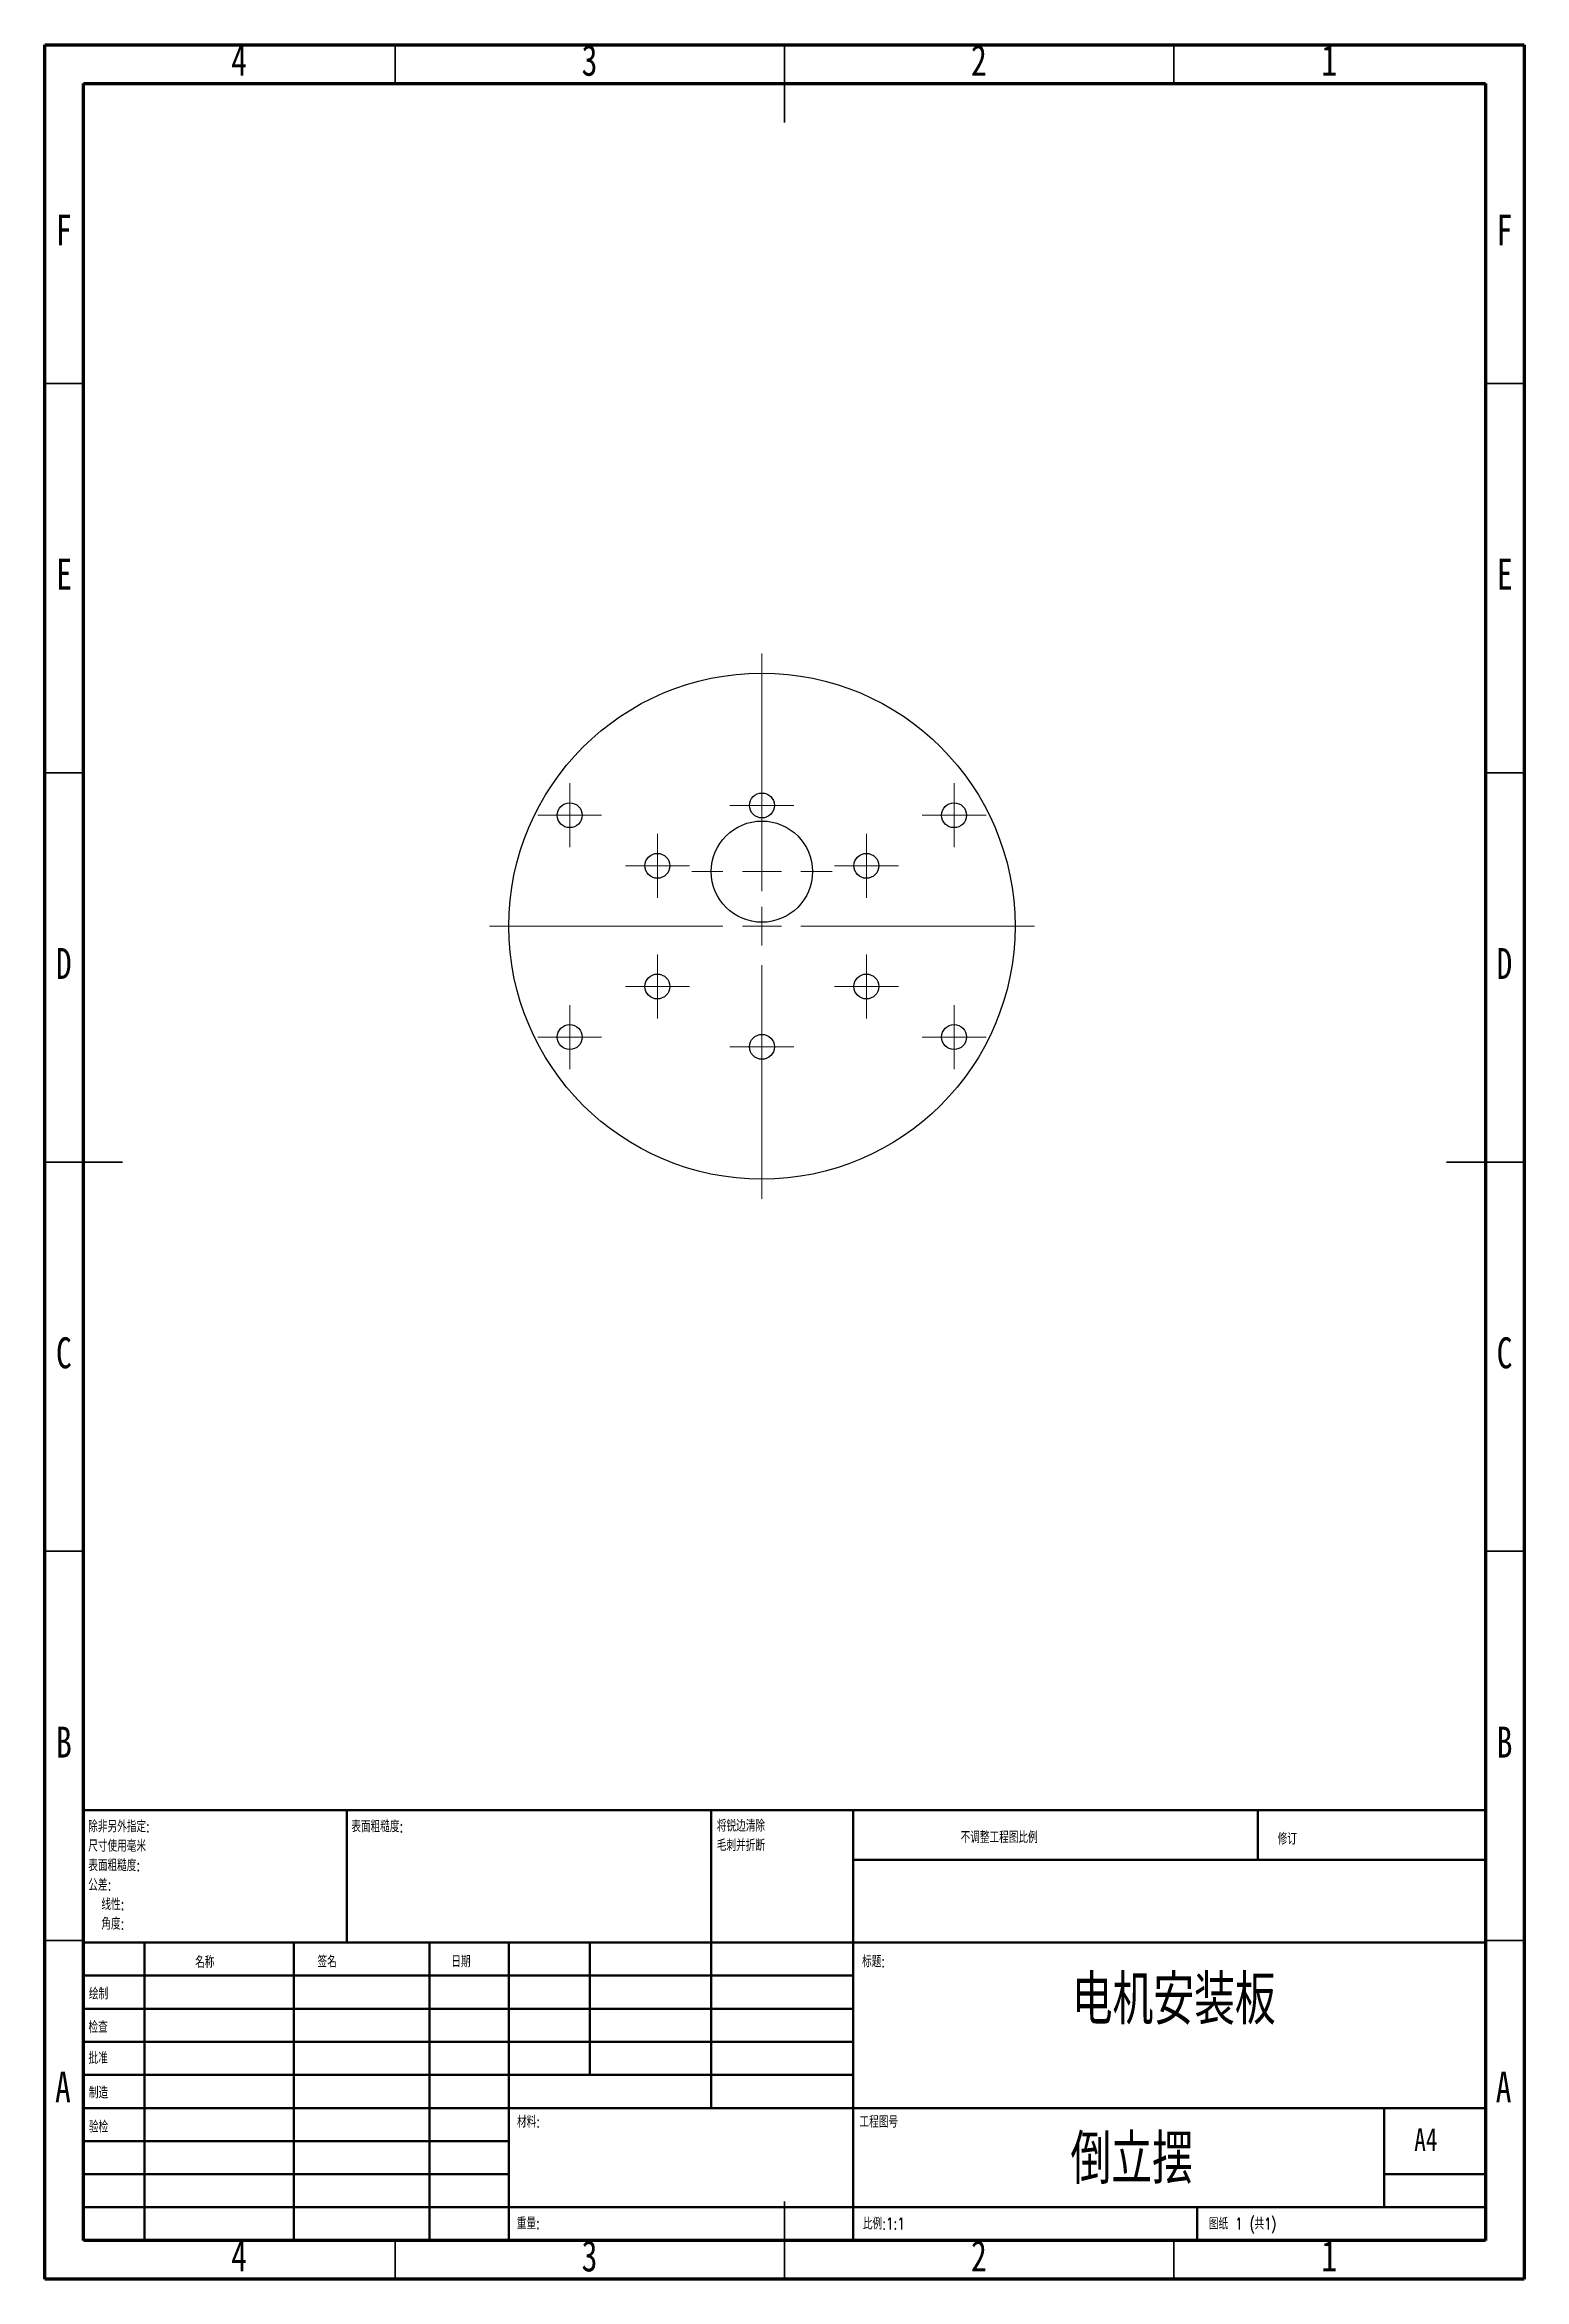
# Paper-space layout '图纸3' of a CAD drawing. Header units: millimetres. Extents: x 15 to 205, y 5 to 292.
import ezdxf

# ---------------------------------------------------------------- set-up
doc = ezdxf.new("R2010")
doc.units = ezdxf.units.MM
doc.styles.add('SLDTEXTSTYLE0', font='TXT', dxfattribs={"width": 0.75, "bigfont": 'bigfont'})
doc.styles.add('SLDTEXTSTYLE1', font='TXT', dxfattribs={"width": 0.694444, "bigfont": 'bigfont'})
doc.styles.add('SLDTEXTSTYLE2', font='TXT', dxfattribs={"width": 0.75})

# ---------------------------------------------------------------- blocks, each defined once
blk = doc.blocks.new('SW_NOTE_4')
at = {"color": 0, "linetype": 'Continuous', "lineweight": 0, "char_height": 1.5, "attachment_point": 1, "style": 'SLDTEXTSTYLE0'}
for s, insert in [('\\M+18F9C\\M+194F1另\\M+18A4F\\M+18E77\\M+192E8:', (0, 1.93)), ('\\M+18EDA\\M+190A1\\M+18E67\\M+19770\\M+19F7C\\M+195C4', (0, -0.57)), ('\\M+1955C\\M+196CA\\M+19165糙\\M+19378:', (0, -3.07)), ('\\M+18CF6\\M+18DB7:', (0, -5.57)), ('线\\M+190AB:', (1.69, -8.07)), ('\\M+18A70\\M+19378:', (1.69, -10.57))]:
    blk.add_mtext(s, dxfattribs=dict(at, insert=insert))
blk = doc.blocks.new('SW_NOTE_5')
at = {"color": 0, "linetype": 'Continuous', "lineweight": 0, "char_height": 1.5, "attachment_point": 1, "style": 'SLDTEXTSTYLE0'}
for s, insert in [('\\M+18FAB锐边\\M+190B4\\M+18F9C', (0, 1.93)), ('\\M+196D1\\M+18E68\\M+19BF3\\M+190DC\\M+19266', (0, -0.57))]:
    blk.add_mtext(s, dxfattribs=dict(at, insert=insert))
blk = doc.blocks.new('SW_CENTERMARKSYMBOL_9')
at = {"color": 0, "linetype": 'Continuous', "lineweight": 0}
for p, q in [((0, 5), (0, 35)), ((-5, 0), (-35, 0)), ((0, 0), (-2.5, 0)), ((0, 0), (0, 2.5)), ((0, 0), (0, -2.5)), ((0, 0), (2.5, 0)), ((5, 0), (35, 0)), ((0, -5), (0, -35))]:
    blk.add_line(p, q, dxfattribs=at)
blk = doc.blocks.new('SW_CENTERMARKSYMBOL_10')
at = {"color": 0, "linetype": 'Continuous', "lineweight": 0}
for p, q in [((0, 5), (0, 9)), ((-5, 0), (-9, 0)), ((0, 0), (-2.5, 0)), ((0, 0), (0, 2.5)), ((0, 0), (0, -2.5)), ((0, 0), (2.5, 0)), ((5, 0), (9, 0)), ((0, -5), (0, -9))]:
    blk.add_line(p, q, dxfattribs=at)
blk = doc.blocks.new('SW_CENTERMARKSYMBOL_11')
at = {"color": 0, "linetype": 'Continuous', "lineweight": 0}
for p, q in [((0, 2.5), (0, 4.1)), ((-2.5, 0), (-4.1, 0)), ((0, 0), (-2.5, 0)), ((0, 0), (0, 2.5)), ((0, 0), (0, -2.5)), ((0, 0), (2.5, 0)), ((2.5, 0), (4.1, 0)), ((0, -2.5), (0, -4.1))]:
    blk.add_line(p, q, dxfattribs=at)
blk = doc.blocks.new('SW_CENTERMARKSYMBOL_12')
at = {"color": 0, "linetype": 'Continuous', "lineweight": 0}
for p, q in [((0, 2.5), (0, 4.1)), ((-2.5, 0), (-4.1, 0)), ((0, 0), (-2.5, 0)), ((0, 0), (0, 2.5)), ((0, 0), (0, -2.5)), ((0, 0), (2.5, 0)), ((2.5, 0), (4.1, 0)), ((0, -2.5), (0, -4.1))]:
    blk.add_line(p, q, dxfattribs=at)
blk = doc.blocks.new('SW_CENTERMARKSYMBOL_13')
at = {"color": 0, "linetype": 'Continuous', "lineweight": 0}
for p, q in [((0, 2.5), (0, 4.1)), ((-2.5, 0), (-4.1, 0)), ((0, 0), (-2.5, 0)), ((0, 0), (0, 2.5)), ((0, 0), (0, -2.5)), ((0, 0), (2.5, 0)), ((2.5, 0), (4.1, 0)), ((0, -2.5), (0, -4.1))]:
    blk.add_line(p, q, dxfattribs=at)
blk = doc.blocks.new('SW_CENTERMARKSYMBOL_14')
at = {"color": 0, "linetype": 'Continuous', "lineweight": 0}
for p, q in [((0, 2.5), (0, 4.1)), ((-2.5, 0), (-4.1, 0)), ((0, 0), (-2.5, 0)), ((0, 0), (0, 2.5)), ((0, 0), (0, -2.5)), ((0, 0), (2.5, 0)), ((2.5, 0), (4.1, 0)), ((0, -2.5), (0, -4.1))]:
    blk.add_line(p, q, dxfattribs=at)
blk = doc.blocks.new('SW_CENTERMARKSYMBOL_15')
at = {"color": 0, "linetype": 'Continuous', "lineweight": 0}
for p, q in [((0, 2.5), (0, 4.1)), ((-2.5, 0), (-4.1, 0)), ((0, 0), (-2.5, 0)), ((0, 0), (0, 2.5)), ((0, 0), (0, -2.5)), ((0, 0), (2.5, 0)), ((2.5, 0), (4.1, 0)), ((0, -2.5), (0, -4.1))]:
    blk.add_line(p, q, dxfattribs=at)
blk = doc.blocks.new('SW_CENTERMARKSYMBOL_16')
at = {"color": 0, "linetype": 'Continuous', "lineweight": 0}
for p, q in [((0, 2.5), (0, 4.1)), ((-2.5, 0), (-4.1, 0)), ((0, 0), (-2.5, 0)), ((0, 0), (0, 2.5)), ((0, 0), (0, -2.5)), ((0, 0), (2.5, 0)), ((2.5, 0), (4.1, 0)), ((0, -2.5), (0, -4.1))]:
    blk.add_line(p, q, dxfattribs=at)
blk = doc.blocks.new('SW_CENTERMARKSYMBOL_17')
at = {"color": 0, "linetype": 'Continuous', "lineweight": 0}
for p, q in [((0, 2.5), (0, 4.1)), ((-2.5, 0), (-4.1, 0)), ((0, 0), (-2.5, 0)), ((0, 0), (0, 2.5)), ((0, 0), (0, -2.5)), ((0, 0), (2.5, 0)), ((2.5, 0), (4.1, 0)), ((0, -2.5), (0, -4.1))]:
    blk.add_line(p, q, dxfattribs=at)
blk = doc.blocks.new('SW_CENTERMARKSYMBOL_18')
at = {"color": 0, "linetype": 'Continuous', "lineweight": 0}
for p, q in [((0, 2.5), (0, 4.1)), ((-2.5, 0), (-4.1, 0)), ((0, 0), (-2.5, 0)), ((0, 0), (0, 2.5)), ((0, 0), (0, -2.5)), ((0, 0), (2.5, 0)), ((2.5, 0), (4.1, 0)), ((0, -2.5), (0, -4.1))]:
    blk.add_line(p, q, dxfattribs=at)
blk = doc.blocks.new('SW_CENTERMARKSYMBOL_19')
at = {"color": 0, "linetype": 'Continuous', "lineweight": 0}
for p, q in [((0, 2.5), (0, 4.1)), ((-2.5, 0), (-4.1, 0)), ((0, 0), (-2.5, 0)), ((0, 0), (0, 2.5)), ((0, 0), (0, -2.5)), ((0, 0), (2.5, 0)), ((2.5, 0), (4.1, 0)), ((0, -2.5), (0, -4.1))]:
    blk.add_line(p, q, dxfattribs=at)
blk = doc.blocks.new('SW_CENTERMARKSYMBOL_20')
at = {"color": 0, "linetype": 'Continuous', "lineweight": 0}
for p, q in [((0, 2.5), (0, 4.1)), ((-2.5, 0), (-4.1, 0)), ((0, 0), (-2.5, 0)), ((0, 0), (0, 2.5)), ((0, 0), (0, -2.5)), ((0, 0), (2.5, 0)), ((2.5, 0), (4.1, 0)), ((0, -2.5), (0, -4.1))]:
    blk.add_line(p, q, dxfattribs=at)

psp = doc.layouts.new('图纸3')

# ---------------------------------------------------------------- linework, layer by layer
at = {"color": 7, "linetype": 'Continuous', "lineweight": 70}
for p, q in [((15, 5), (15, 292)), ((15, 292), (205, 292)), ((205, 292), (205, 5)), ((20, 10), (20, 287)), ((20, 287), (200, 287)), ((200, 287), (200, 10)), ((200, 10), (20, 10)), ((205, 5), (15, 5))]:
    psp.add_line(p, q, dxfattribs=at)
at = {"color": 7, "linetype": 'Continuous', "lineweight": 35}
for p, q in [((60, 287), (60, 292)), ((110, 292), (110, 282)), ((110, 287), (110, 292)), ((160, 287), (160, 292)), ((20, 248.5), (15, 248.5)), ((200, 248.5), (205, 248.5)), ((20, 198.5), (15, 198.5)), ((200, 198.5), (205, 198.5)), ((15, 148.5), (25, 148.5)), ((20, 148.5), (15, 148.5)), ((205, 148.5), (195, 148.5)), ((200, 148.5), (205, 148.5)), ((20, 98.5), (15, 98.5)), ((200, 98.5), (205, 98.5)), ((20, 48.5), (15, 48.5)), ((200, 48.5), (205, 48.5)), ((110, 5), (110, 15)), ((60, 10), (60, 5)), ((110, 10), (110, 5)), ((160, 10), (160, 5))]:
    psp.add_line(p, q, dxfattribs=at)
at = {"color": 7, "linetype": 'Continuous', "lineweight": 50}
for p, q in [((20, 65.25), (200, 65.25)), ((20, 65.25), (20, 10)), ((53.8, 48.25), (53.8, 65.25)), ((100.6, 65.25), (100.6, 27)), ((118.8, 65.25), (118.8, 10)), ((170.8, 58.88), (170.8, 65.25)), ((200, 58.88), (118.8, 58.88)), ((200, 48.25), (20, 48.25)), ((27.8, 48.25), (27.8, 10)), ((46.99, 48.25), (46.99, 10)), ((64.4, 48.25), (64.4, 10)), ((74.6, 10), (74.6, 48.25)), ((85, 31.25), (85, 48.25)), ((118.8, 44), (20, 44)), ((118.8, 39.75), (20, 39.75)), ((118.8, 35.5), (20, 35.5)), ((118.8, 31.25), (20, 31.25)), ((74.6, 27), (20, 27)), ((74.6, 27), (200, 27)), ((187, 14.25), (187, 27)), ((74.6, 22.75), (20, 22.75)), ((74.6, 18.5), (20, 18.5)), ((200, 18.5), (187, 18.5)), ((20, 14.25), (200, 14.25)), ((163, 10), (163, 14.25))]:
    psp.add_line(p, q, dxfattribs=at)
at = {"color": 7, "linetype": 'Continuous', "lineweight": 25}
for centre, radius in [((107.1, 178.79), 32.5), ((107.1, 194.29), 1.6), ((82.42, 193.04), 1.6), ((107.1, 185.79), 6.5), ((131.78, 193.04), 1.6), ((93.68, 186.54), 1.6), ((120.52, 186.54), 1.6), ((93.68, 171.04), 1.6), ((120.52, 171.04), 1.6), ((82.42, 164.54), 1.6), ((107.1, 163.29), 1.6), ((131.78, 164.54), 1.6)]:
    psp.add_circle(centre, radius, dxfattribs=at)

# ---------------------------------------------------------------- block references
at = {"color": 7, "linetype": 'Continuous', "lineweight": 0}
for name, p in [('SW_CENTERMARKSYMBOL_9', (107.1, 178.79)), ('SW_CENTERMARKSYMBOL_11', (107.1, 194.29)), ('SW_CENTERMARKSYMBOL_20', (82.42, 193.04)), ('SW_CENTERMARKSYMBOL_19', (131.78, 193.04)), ('SW_CENTERMARKSYMBOL_10', (107.1, 185.79)), ('SW_CENTERMARKSYMBOL_16', (93.68, 186.54)), ('SW_CENTERMARKSYMBOL_12', (120.52, 186.54)), ('SW_CENTERMARKSYMBOL_15', (93.68, 171.04)), ('SW_CENTERMARKSYMBOL_13', (120.52, 171.04)), ('SW_CENTERMARKSYMBOL_18', (82.42, 164.54)), ('SW_CENTERMARKSYMBOL_14', (107.1, 163.29)), ('SW_CENTERMARKSYMBOL_17', (131.78, 164.54)), ('SW_NOTE_4', (20.59, 61.99)), ('SW_NOTE_5', (101.31, 62.07))]:
    psp.add_blockref(name, p, dxfattribs=at)

# ---------------------------------------------------------------- texts
for s, insert, char_height, attachment_point, style in [('4', (39.96, 291.98), 3.97, 2, 'SLDTEXTSTYLE2'), ('3', (84.96, 291.98), 3.97, 2, 'SLDTEXTSTYLE2'), ('2', (134.96, 291.98), 3.97, 2, 'SLDTEXTSTYLE2'), ('1', (179.96, 291.98), 3.97, 2, 'SLDTEXTSTYLE2'), ('F', (17.46, 270.18), 3.97, 2, 'SLDTEXTSTYLE2'), ('F', (202.46, 270.18), 3.97, 2, 'SLDTEXTSTYLE2'), ('E', (17.51, 225.98), 3.97, 2, 'SLDTEXTSTYLE2'), ('E', (202.51, 225.98), 3.97, 2, 'SLDTEXTSTYLE2'), ('D', (17.45, 175.98), 3.97, 2, 'SLDTEXTSTYLE2'), ('D', (202.45, 175.98), 3.97, 2, 'SLDTEXTSTYLE2'), ('C', (17.46, 125.98), 3.97, 2, 'SLDTEXTSTYLE2'), ('C', (202.46, 125.98), 3.97, 2, 'SLDTEXTSTYLE2'), ('B', (17.47, 75.98), 3.97, 2, 'SLDTEXTSTYLE2'), ('B', (202.47, 75.98), 3.97, 2, 'SLDTEXTSTYLE2'), ('\\M+1955C\\M+196CA\\M+19165糙\\M+19378:', (54.37, 63.92), 1.5, 1, 'SLDTEXTSTYLE0'), ('\\M+19573调\\M+190AE\\M+18D48\\M+192F6图\\M+194E4\\M+197E1', (132.61, 62.53), 1.5, 1, 'SLDTEXTSTYLE0'), ('\\M+18F43订', (173.33, 62.33), 1.5, 1, 'SLDTEXTSTYLE0'), ('\\M+196BC\\M+18FCC', (34.32, 46.5), 1.5, 1, 'SLDTEXTSTYLE0'), ('签\\M+196BC', (50.03, 46.56), 1.5, 1, 'SLDTEXTSTYLE0'), ('\\M+193FA\\M+18AFA', (67.21, 46.58), 1.5, 1, 'SLDTEXTSTYLE0'), ('标题:', (119.96, 46.58), 1.5, 1, 'SLDTEXTSTYLE0'), ('电\\M+18AF7\\M+188C0\\M+19195\\M+194C2', (159.98, 44.07), 6.35, 2, 'SLDTEXTSTYLE0'), ('绘\\M+190A7', (20.68, 42.43), 1.5, 1, 'SLDTEXTSTYLE0'), ('检查', (20.62, 38.15), 1.5, 1, 'SLDTEXTSTYLE0'), ('A', (17.34, 31.68), 3.97, 2, 'SLDTEXTSTYLE2'), ('\\M+194E1\\M+18F79', (20.62, 34.18), 1.5, 1, 'SLDTEXTSTYLE0'), ('A', (202.34, 31.68), 3.97, 2, 'SLDTEXTSTYLE2'), ('\\M+190A7\\M+191A2', (20.68, 29.73), 1.5, 1, 'SLDTEXTSTYLE0'), ('\\M+18DDE\\M+197BF:', (75.65, 25.99), 1.5, 1, 'SLDTEXTSTYLE0'), ('\\M+18D48\\M+192F6图\\M+18D86', (119.63, 25.99), 1.5, 1, 'SLDTEXTSTYLE0'), ('验检', (20.68, 25.35), 1.5, 1, 'SLDTEXTSTYLE0'), ('\\M+1937C\\M+197A7摆', (154.57, 23.61), 6.35, 2, 'SLDTEXTSTYLE0'), ('A4', (190.87, 24.41), 2.91, 1, 'SLDTEXTSTYLE2'), ('\\M+18F64\\M+197CA:', (75.62, 12.95), 1.4986, 1, 'SLDTEXTSTYLE0'), ('\\M+194E4\\M+197E1:1:1', (120.07, 12.9), 1.5, 1, 'SLDTEXTSTYLE0'), ('图纸 1 (\\M+18BA41)', (164.48, 12.9), 1.5, 1, 'SLDTEXTSTYLE1'), ('4', (39.96, 9.98), 3.97, 2, 'SLDTEXTSTYLE2'), ('3', (84.96, 9.98), 3.97, 2, 'SLDTEXTSTYLE2'), ('2', (134.96, 9.98), 3.97, 2, 'SLDTEXTSTYLE2'), ('1', (179.96, 9.98), 3.97, 2, 'SLDTEXTSTYLE2')]:
    psp.add_mtext(s, dxfattribs=dict(at, insert=insert, char_height=char_height, attachment_point=attachment_point, style=style))

doc.saveas('drawing.dxf')
